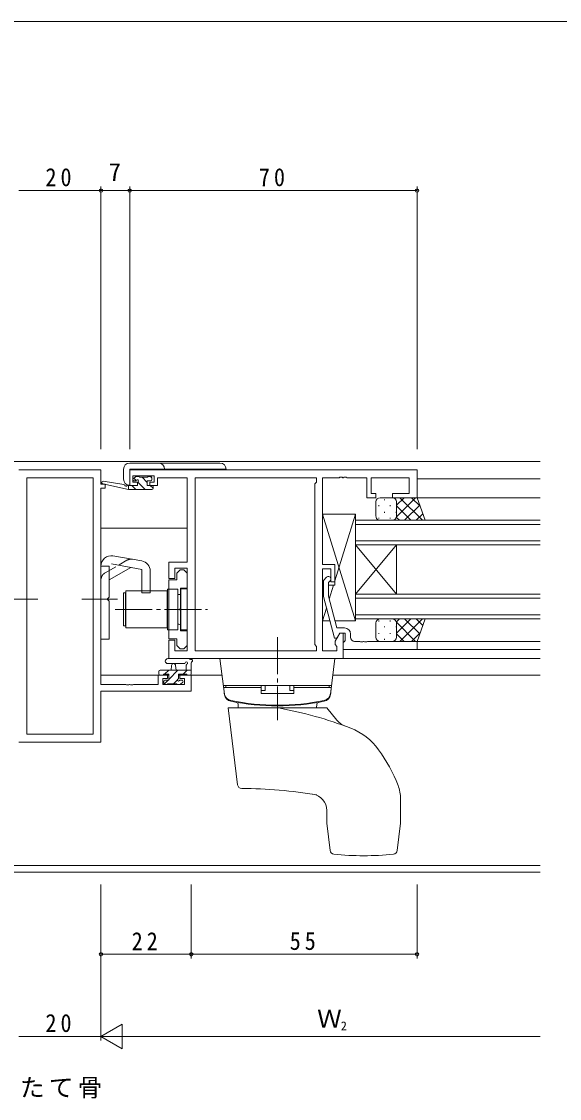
# Model space of a CAD drawing. Units: millimetres on the paper. Extents: x -420 to 373, y -297 to 267.
# Drawn here: x 59.1 to 190.1, y 2.1 to 264.4 of the extents above; entities that cross this region are included whole.
import ezdxf
from ezdxf.enums import TextEntityAlignment as Align

# ---------------------------------------------------------------- set-up
doc = ezdxf.new("R2010")
doc.units = ezdxf.units.MM
doc.linetypes.add('CHAIN2', pattern=[12, 9, -1, 1, -1])
doc.linetypes.add('DASHED3', pattern=[4, 3, -1])
for name, color, linetype, lineweight in [('0-1_YKK_ZWAK', 7, 'Continuous', 9), ('0-3_YKK_11', 7, 'Continuous', 9), ('0-4_YKK_12', 2, 'Continuous', 9), ('0-5_YKK_13', 4, 'Continuous', 9), ('0-7_YKK_D', 6, 'Continuous', 9)]:
    doc.layers.add(name, color=color, linetype=linetype, lineweight=lineweight)
doc.layers.add('0-2_USER1', color=3, linetype='Continuous')
doc.styles.add('ＭＳ ゴシック', font='')
doc.styles.get('ＭＳ ゴシック').set_extended_font_data('MS Gothic')

msp = doc.modelspace()

# ---------------------------------------------------------------- linework, layer by layer
at = {"layer": '0-1_YKK_ZWAK'}
msp.add_line((352.3, 264.4), (-417.7, 264.4), dxfattribs=at)
at = {"layer": '0-3_YKK_11'}
for p, q in [((58.405, 155.232), (78.405, 155.232)), ((78.405, 155.232), (78.405, 151.732)), ((85.405, 151.432), (85.405, 155.232)), ((85.405, 155.232), (155.405, 155.232)), ((155.405, 155.232), (155.405, 148.432)), ((60.335, 153.302), (60.335, 90.862)), ((76.475, 153.302), (60.335, 153.302)), ((76.475, 90.862), (76.475, 153.302)), ((76.475, 90.862), (76.475, 153.302)), ((86.205, 153.732), (86.205, 152.232)), ((91.405, 153.732), (86.205, 153.732)), ((86.205, 152.232), (87.305, 152.232)), ((87.305, 152.232), (87.305, 151.432)), ((90.305, 152.232), (91.405, 152.232)), ((90.305, 151.432), (90.305, 152.232)), ((91.405, 152.232), (91.405, 153.732)), ((92.205, 153.302), (92.205, 152.502)), ((99.405, 153.302), (92.205, 153.302)), ((92.205, 152.502), (92.205, 151.432)), ((99.405, 132.732), (99.405, 153.302)), ((101.335, 153.302), (130.905, 153.302)), ((101.335, 111.162), (101.335, 153.302)), ((101.335, 111.162), (101.335, 153.302)), ((130.905, 152.232), (130.475, 151.802)), ((130.905, 153.302), (130.905, 152.232)), ((132.405, 153.302), (132.405, 132.132)), ((136.447, 153.302), (132.405, 153.302)), ((136.63, 153.422), (136.447, 153.302)), ((137.18, 153.422), (136.63, 153.422)), ((137.363, 153.302), (137.18, 153.422)), ((137.447, 153.302), (137.363, 153.302)), ((137.63, 153.422), (137.447, 153.302)), ((138.18, 153.422), (137.63, 153.422)), ((138.363, 153.302), (138.18, 153.422)), ((143.205, 153.302), (138.363, 153.302)), ((143.205, 148.432), (143.205, 153.302)), ((144.205, 153.302), (144.205, 149.432)), ((153.475, 153.302), (144.205, 153.302)), ((153.475, 149.432), (153.475, 153.302)), ((78.405, 151.732), (79.405, 151.732)), ((79.405, 150.732), (78.405, 150.732)), ((78.405, 150.732), (78.405, 102.962)), ((79.405, 151.732), (79.405, 150.732)), ((87.305, 151.432), (85.405, 151.432)), ((92.205, 151.432), (90.305, 151.432)), ((130.475, 151.802), (130.475, 112.662)), ((145.405, 148.432), (143.205, 148.432)), ((144.205, 149.432), (145.405, 149.432)), ((145.405, 149.432), (145.405, 148.432)), ((149.405, 149.432), (153.475, 149.432)), ((149.405, 148.432), (149.405, 149.432)), ((155.405, 148.432), (149.405, 148.432)), ((94.905, 132.732), (99.405, 132.732)), ((94.905, 128.732), (94.905, 132.732)), ((96.405, 131.232), (96.405, 128.732)), ((99.405, 131.232), (96.405, 131.232)), ((99.405, 111.162), (99.405, 131.232)), ((132.405, 132.132), (135.405, 132.132)), ((135.405, 132.132), (135.405, 127.932)), ((96.405, 128.732), (94.905, 128.732)), ((97.705, 130.832), (96.905, 130.032)), ((96.905, 130.032), (96.905, 128.407)), ((98.605, 130.832), (97.705, 130.832)), ((99.405, 130.032), (98.605, 130.832)), ((99.405, 126.432), (99.405, 130.032)), ((132.405, 131.132), (132.405, 111.162)), ((134.405, 131.132), (132.405, 131.132)), ((133.381, 129.056), (132.605, 128.28)), ((134.405, 127.932), (134.405, 131.132)), ((96.905, 128.407), (94.905, 128.407)), ((94.905, 128.407), (94.905, 114.057)), ((97.805, 126.432), (99.405, 126.432)), ((97.805, 121.691), (97.805, 126.432)), ((132.605, 128.28), (132.605, 124.335)), ((133.805, 127.783), (134.229, 128.207)), ((133.805, 124.493), (133.805, 127.783)), ((135.405, 127.932), (134.405, 127.932)), ((132.605, 124.335), (135.312, 114.232)), ((135.885, 116.732), (133.805, 124.493)), ((97.685, 121.507), (97.805, 121.691)), ((97.685, 120.957), (97.685, 121.507)), ((97.805, 120.774), (97.685, 120.957)), ((97.805, 116.032), (97.805, 120.774)), ((99.405, 116.032), (97.805, 116.032)), ((99.405, 112.432), (99.405, 116.032)), ((135.475, 113.474), (136.605, 115.432)), ((137.705, 116.732), (135.885, 116.732)), ((135.912, 114.232), (136.605, 115.432)), ((136.605, 115.432), (137.905, 115.432)), ((136.605, 115.432), (137.405, 115.432)), ((137.405, 115.432), (137.405, 109.232)), ((137.905, 115.432), (137.905, 113.632)), ((94.905, 114.057), (96.905, 114.057)), ((94.905, 113.732), (96.405, 113.732)), ((94.905, 109.232), (94.905, 113.732)), ((96.405, 113.732), (96.405, 111.162)), ((96.905, 114.057), (96.905, 112.432)), ((135.312, 114.232), (135.912, 114.232)), ((135.475, 112.662), (135.475, 113.474)), ((137.705, 113.432), (137.405, 113.132)), ((137.405, 113.132), (137.405, 111.432)), ((137.905, 113.632), (137.705, 113.432)), ((139.205, 114.432), (139.205, 115.232)), ((141.447, 113.432), (140.205, 113.432)), ((141.63, 113.312), (141.447, 113.432)), ((142.18, 113.312), (141.63, 113.312)), ((142.363, 113.432), (142.18, 113.312)), ((142.447, 113.432), (142.363, 113.432)), ((142.63, 113.312), (142.447, 113.432)), ((143.18, 113.312), (142.63, 113.312)), ((143.363, 113.432), (143.18, 113.312)), ((155.405, 113.432), (143.363, 113.432)), ((155.405, 111.432), (155.405, 113.432)), ((96.405, 111.162), (99.405, 111.162)), ((96.905, 112.432), (97.705, 111.632)), ((97.705, 111.632), (98.605, 111.632)), ((98.605, 111.632), (99.405, 112.432)), ((130.905, 111.162), (101.335, 111.162)), ((130.475, 112.662), (130.905, 112.232)), ((130.905, 112.232), (130.905, 111.162)), ((132.405, 111.162), (135.905, 111.162)), ((135.905, 112.232), (135.475, 112.662)), ((135.905, 111.162), (135.905, 112.232)), ((137.405, 111.432), (155.405, 111.432)), ((137.405, 109.232), (94.905, 109.232)), ((92.305, 105.232), (94.605, 105.232)), ((92.305, 102.962), (92.305, 105.232)), ((94.605, 105.232), (94.605, 104.432)), ((97.605, 105.232), (100.405, 105.232)), ((97.605, 104.432), (97.605, 105.232)), ((100.405, 105.232), (100.405, 101.332)), ((78.405, 102.962), (84.447, 102.962)), ((84.447, 102.962), (84.63, 102.842)), ((84.63, 102.842), (85.18, 102.842)), ((85.18, 102.842), (85.363, 102.962)), ((85.363, 102.962), (85.447, 102.962)), ((85.447, 102.962), (85.63, 102.842)), ((85.63, 102.842), (86.18, 102.842)), ((86.18, 102.842), (86.363, 102.962)), ((86.363, 102.962), (92.305, 102.962)), ((93.505, 104.432), (93.505, 102.962)), ((94.605, 104.432), (93.505, 104.432)), ((93.505, 102.962), (98.775, 102.962)), ((98.775, 104.432), (97.605, 104.432)), ((98.775, 102.962), (98.775, 104.432)), ((78.405, 101.332), (78.405, 88.932)), ((100.405, 101.332), (78.405, 101.332)), ((60.335, 90.862), (76.475, 90.862)), ((78.405, 88.932), (58.405, 88.932))]:
    msp.add_line(p, q, dxfattribs=at)
for centre, radius, start, end in [((133.805, 128.632), 0.6, 314.99998, 135), ((137.705, 115.232), 1.5, 0, 89.99998), ((140.205, 114.432), 1, 180, 269.99998)]:
    msp.add_arc(centre, radius, start, end, dxfattribs=at)
at = {"layer": '0-4_YKK_12'}
for p, q in [((25.283, 157.232), (111.527, 157.232)), ((111.527, 157.232), (185.405, 157.232)), ((101.335, 153.032), (101.335, 111.462)), ((101.335, 153.032), (101.335, 111.462)), ((155.405, 153.032), (185.405, 153.032)), ((78.905, 151.732), (78.905, 151.824)), ((154.905, 148.432), (185.405, 148.432)), ((140.405, 142.932), (140.405, 136.932)), ((185.405, 142.932), (140.405, 142.932)), ((140.405, 141.932), (185.405, 141.932)), ((99.405, 141.032), (78.405, 141.032)), ((185.405, 137.932), (140.405, 137.932)), ((140.405, 136.932), (150.405, 124.932)), ((140.405, 124.932), (150.405, 136.932)), ((140.405, 124.932), (140.405, 136.932)), ((140.405, 136.932), (185.405, 136.932)), ((150.405, 124.932), (150.405, 136.932)), ((140.405, 124.932), (140.405, 118.932)), ((185.405, 124.932), (140.405, 124.932)), ((140.405, 123.932), (185.405, 123.932)), ((185.405, 119.932), (140.405, 119.932)), ((140.405, 118.932), (185.405, 118.932)), ((155.405, 113.432), (185.405, 113.432)), ((155.105, 111.432), (185.405, 111.432)), ((101.335, 109.232), (185.405, 109.232)), ((94.905, 105.232), (78.405, 105.232)), ((107.898, 105.232), (97.305, 105.232)), ((185.405, 105.232), (134.916, 105.232)), ((78.905, 101.331), (78.905, 101.332)), ((-48.595, 58.862), (185.405, 58.862)), ((-48.595, 57.232), (185.405, 57.232))]:
    msp.add_line(p, q, dxfattribs=at)
at = {"layer": '0-5_YKK_13'}
for p, q in [((83.903, 155.352), (83.903, 152.952)), ((83.903, 155.352), (83.903, 152.952)), ((107.403, 156.852), (85.403, 156.852)), ((107.403, 156.852), (85.403, 156.852)), ((85.403, 155.352), (108.903, 155.352)), ((85.403, 151.452), (85.403, 155.352)), ((85.403, 155.352), (108.903, 155.352)), ((85.403, 151.452), (85.403, 155.352)), ((83.992, 151.612), (78.953, 152.428)), ((83.992, 151.612), (78.953, 152.428)), ((86.791, 153.544), (86.291, 153.044)), ((86.791, 153.544), (86.291, 153.044)), ((87.023, 152.592), (86.431, 153.184)), ((86.503, 152.532), (86.842, 152.532)), ((86.503, 152.532), (86.842, 152.532)), ((87.603, 153.632), (87.003, 153.632)), ((87.603, 153.632), (87.003, 153.632)), ((89.183, 150.432), (87.364, 152.251)), ((89.803, 153.432), (87.803, 153.432)), ((89.803, 153.432), (87.803, 153.432)), ((89.703, 152.157), (88.428, 153.432)), ((89.703, 152.532), (90.503, 152.532)), ((89.703, 151.432), (89.703, 152.532)), ((89.703, 152.532), (90.503, 152.532)), ((89.703, 151.432), (89.703, 152.532)), ((90.503, 153.632), (90.003, 153.632)), ((90.503, 153.632), (90.003, 153.632)), ((90.803, 153.302), (90.473, 153.632)), ((90.803, 152.832), (90.803, 153.332)), ((90.803, 152.832), (90.803, 153.332)), ((85.105, 150.432), (78.839, 151.839)), ((85.105, 150.432), (78.839, 151.839)), ((85.105, 151.432), (85.018, 151.446)), ((85.105, 151.432), (85.018, 151.446)), ((85.105, 150.432), (85.105, 151.432)), ((87.303, 151.432), (85.105, 151.432)), ((85.105, 150.432), (85.105, 151.432)), ((87.303, 151.432), (85.105, 151.432)), ((90.803, 150.432), (85.105, 150.432)), ((90.803, 150.432), (85.105, 150.432)), ((86.938, 150.432), (85.938, 151.432)), ((87.303, 152.071), (87.303, 151.432)), ((87.303, 152.071), (87.303, 151.432)), ((90.803, 151.432), (89.703, 151.432)), ((90.803, 151.432), (89.703, 151.432)), ((91.103, 150.757), (90.428, 151.432)), ((91.103, 150.732), (91.103, 151.132)), ((91.103, 150.732), (91.103, 151.132)), ((145.405, 143.93), (145.405, 147.432)), ((146.405, 148.432), (149.405, 148.432)), ((147.485, 148.012), (147.485, 147.812)), ((155.405, 148.432), (149.405, 148.432)), ((150.315, 147.846), (150.315, 147.812)), ((152.236, 148.432), (150.405, 146.601)), ((155.064, 148.432), (150.405, 143.773)), ((150.405, 147.432), (150.405, 143.932)), ((156.753, 142.932), (151.253, 148.432)), ((156.141, 146.372), (154.081, 148.432)), ((157.369, 142.932), (155.405, 148.432)), ((140.405, 118.432), (132.405, 144.432)), ((132.405, 144.432), (132.405, 132.132)), ((140.405, 144.432), (132.405, 144.432)), ((140.405, 144.432), (135.405, 128.182)), ((140.405, 118.432), (140.405, 144.432)), ((146.07, 146.597), (146.07, 146.397)), ((147.485, 144.982), (147.485, 144.782)), ((148.9, 146.597), (148.9, 146.397)), ((150.315, 144.982), (150.315, 144.782)), ((153.924, 142.932), (150.405, 146.451)), ((156.06, 146.599), (152.392, 142.932)), ((156.804, 144.515), (155.221, 142.932)), ((140.405, 119.032), (140.405, 143.031)), ((146.07, 143.567), (146.07, 143.367)), ((149.405, 142.932), (146.405, 142.932)), ((148.9, 143.567), (148.9, 143.367)), ((149.405, 142.932), (157.369, 142.932)), ((151.096, 142.932), (150.405, 143.622)), ((88.339, 133.024), (81.339, 134.258)), ((78.405, 113.981), (78.405, 131.796)), ((80.405, 131.732), (78.405, 131.732)), ((80.405, 131.796), (80.405, 124.232)), ((80.405, 128.392), (85.712, 131.456)), ((88.405, 130.982), (80.992, 132.289)), ((132.405, 132.132), (135.405, 132.132)), ((135.405, 132.132), (135.405, 127.132)), ((88.405, 130.982), (88.405, 125.232)), ((90.405, 130.562), (90.405, 125.232)), ((94.605, 126.182), (97.105, 126.182)), ((94.605, 116.282), (94.605, 126.182)), ((97.105, 126.182), (97.105, 116.282)), ((97.905, 126.232), (97.905, 116.232)), ((97.905, 126.232), (99.405, 126.232)), ((99.405, 126.232), (99.405, 116.232)), ((132.405, 127.132), (132.405, 118.432)), ((132.605, 127.132), (132.405, 127.132)), ((132.605, 127.132), (132.405, 127.132)), ((135.405, 127.132), (133.805, 127.132)), ((135.082, 127.132), (134.021, 123.685)), ((80.005, 123.832), (80.405, 124.232)), ((80.005, 123.832), (80.005, 123.632)), ((80.005, 123.632), (80.405, 123.232)), ((84.405, 125.232), (83.905, 125.232)), ((83.905, 117.232), (83.905, 125.232)), ((84.405, 117.232), (84.405, 125.232)), ((84.505, 125.731), (84.505, 116.732)), ((84.505, 125.731), (94.505, 125.731)), ((90.405, 125.232), (88.405, 125.232)), ((94.505, 125.731), (94.505, 116.732)), ((94.505, 124.232), (94.605, 124.232)), ((94.605, 118.232), (94.605, 124.232)), ((97.105, 124.832), (97.405, 124.832)), ((97.105, 117.632), (97.105, 124.832)), ((80.405, 123.232), (80.405, 113.981)), ((133.357, 121.527), (132.405, 118.432)), ((94.505, 118.232), (94.605, 118.232)), ((132.405, 118.432), (134.187, 118.432)), ((135.429, 118.432), (140.405, 118.432)), ((146.07, 118.296), (146.07, 118.497)), ((149.405, 118.932), (146.405, 118.931)), ((148.9, 118.297), (148.9, 118.497)), ((149.405, 118.932), (157.369, 118.932)), ((151.096, 118.932), (150.405, 118.241)), ((153.924, 118.932), (150.405, 115.412)), ((155.064, 113.432), (150.405, 118.09)), ((156.753, 118.932), (151.253, 113.432)), ((156.06, 115.264), (152.392, 118.932)), ((156.804, 117.348), (155.221, 118.932)), ((157.369, 118.932), (155.405, 113.432)), ((83.905, 117.232), (84.405, 117.232)), ((94.505, 116.732), (84.505, 116.732)), ((97.105, 116.282), (94.605, 116.282)), ((97.105, 117.632), (97.405, 117.632)), ((99.405, 116.232), (97.905, 116.232)), ((145.405, 117.933), (145.405, 114.432)), ((146.07, 115.266), (146.07, 115.467)), ((147.485, 116.882), (147.485, 117.082)), ((148.9, 115.266), (148.9, 115.467)), ((150.315, 116.882), (150.315, 117.082)), ((150.405, 114.432), (150.405, 117.932)), ((156.141, 115.491), (154.081, 113.432)), ((80.405, 113.981), (78.405, 113.981)), ((146.405, 113.432), (149.405, 113.432)), ((147.485, 113.852), (147.485, 114.051)), ((155.405, 113.432), (149.405, 113.432)), ((150.315, 114.017), (150.315, 114.052)), ((152.236, 113.432), (150.405, 115.262)), ((94.677, 109.232), (99.839, 109.232)), ((94.677, 108.032), (98.638, 108.029)), ((95.505, 106.432), (95.607, 107.576)), ((96.705, 106.432), (96.603, 107.576)), ((99.205, 107.612), (99.205, 106.432)), ((100.405, 105.532), (100.405, 108.212)), ((108.47, 100.573), (107.407, 109.232)), ((92.505, 106.132), (92.505, 105.532)), ((100.405, 106.432), (92.805, 106.432)), ((92.805, 105.232), (93.405, 105.232)), ((93.605, 105.432), (94.905, 105.432)), ((93.913, 105.432), (94.913, 106.432)), ((94.905, 104.179), (97.158, 106.432)), ((94.905, 105.432), (94.905, 104.031)), ((97.305, 105.432), (99.305, 105.432)), ((97.305, 104.493), (97.305, 105.432)), ((98.403, 105.432), (99.403, 106.432)), ((99.505, 105.232), (100.105, 105.232)), ((93.705, 103.732), (93.705, 103.232)), ((93.771, 103.044), (94.758, 104.031)), ((94.905, 104.031), (94.005, 104.031)), ((94.005, 102.932), (94.505, 102.932)), ((94.705, 103.132), (96.805, 103.132)), ((96.103, 103.132), (97.062, 104.091)), ((97.005, 102.932), (97.605, 102.932)), ((98.105, 104.031), (97.766, 104.031)), ((97.817, 103.019), (98.317, 103.519)), ((134.609, 102.732), (108.205, 102.732)), ((108.807, 102.732), (108.807, 102.232)), ((108.807, 102.732), (117.407, 102.732)), ((117.407, 100.732), (117.407, 102.732)), ((118.407, 102.732), (118.407, 101.464)), ((124.407, 102.732), (124.407, 101.464)), ((134.007, 102.732), (125.407, 102.732)), ((125.407, 100.732), (125.407, 102.732)), ((134.007, 102.732), (134.007, 102.232)), ((108.307, 102.232), (108.431, 100.815)), ((108.307, 102.232), (117.407, 102.232)), ((117.407, 101.464), (118.407, 101.464)), ((125.407, 100.732), (117.407, 100.732)), ((125.407, 101.464), (124.407, 101.464)), ((134.507, 102.232), (125.407, 102.232)), ((134.507, 102.232), (134.383, 100.815)), ((133.407, 97.232), (109.407, 97.232)), ((111.706, 78.506), (109.407, 97.232)), ((111.872, 97.232), (111.857, 98.113)), ((130.942, 97.232), (130.957, 98.113)), ((135.906, 94.253), (133.407, 97.232)), ((151.407, 69.293), (151.407, 75.078)), ((133.407, 69.293), (133.407, 72.273)), ((134.234, 62.498), (133.415, 69.171)), ((151.4, 69.171), (150.58, 62.498))]:
    msp.add_line(p, q, dxfattribs=at)
at = {"layer": '0-5_YKK_13', "linetype": 'DASHED3'}
for p, q in [((79.405, 130.124), (84.712, 133.188)), ((84.405, 124.232), (84.505, 124.232)), ((84.405, 118.232), (84.505, 118.232))]:
    msp.add_line(p, q, dxfattribs=at)
at = {"layer": '0-5_YKK_13', "linetype": 'CHAIN2'}
for p, q in [((54.405, 123.732), (63.035, 123.732)), ((82.405, 123.732), (73.775, 123.732)), ((81.905, 121.232), (104.335, 121.232)), ((121.407, 114.432), (121.407, 94.232))]:
    msp.add_line(p, q, dxfattribs=at)
at = {"layer": '0-5_YKK_13'}
msp.add_lwpolyline([(134.344, 100.573), (135.407, 109.232), (107.407, 109.232)], dxfattribs=at)
for centre, radius, start, end in [((85.403, 155.352), 1.5, 90, 180), ((85.403, 155.352), 1.5, 90, 180), ((92.403, 155.352), 1.5, 0, 90), ((92.403, 155.352), 1.5, 0, 90), ((107.403, 155.352), 1.5, 0, 90), ((107.403, 155.352), 1.5, 0, 90), ((78.905, 152.132), 0.3, 80.80246, 257.34137), ((78.905, 152.132), 0.3, 80.80246, 257.34137), ((85.403, 152.952), 1.5, 180, 270), ((85.403, 152.952), 1.5, 180, 270), ((86.503, 152.832), 0.3, 135, 270), ((86.503, 152.832), 0.3, 135, 270), ((87.003, 153.332), 0.3, 90, 135), ((87.003, 153.332), 0.3, 90, 135), ((86.842, 152.832), 0.3, 270, 326.94426), ((86.842, 152.832), 0.3, 270, 326.94426), ((87.303, 152.532), 0.25, 303.05573, 146.94426), ((87.303, 152.532), 0.25, 303.05573, 146.94426), ((87.603, 152.071), 0.3, 123.05573, 180), ((87.603, 152.071), 0.3, 123.05573, 180), ((87.603, 153.432), 0.2, 0, 90), ((87.603, 153.432), 0.2, 0, 90), ((90.003, 153.432), 0.2, 90, 180), ((90.003, 153.432), 0.2, 90, 180), ((90.503, 153.332), 0.3, 0, 90), ((90.503, 153.332), 0.3, 0, 90), ((90.503, 152.832), 0.3, 270, 0), ((90.503, 152.832), 0.3, 270, 0), ((83.944, 151.316), 0.3, 20.80246, 80.80246), ((83.944, 151.316), 0.3, 20.80246, 80.80246), ((84.505, 151.529), 0.3, 200.80246, 320.80246), ((84.505, 151.529), 0.3, 200.80246, 320.80246), ((84.97, 151.15), 0.3, 80.80246, 140.80246), ((84.97, 151.15), 0.3, 80.80246, 140.80246), ((90.803, 151.132), 0.3, 0, 90), ((90.803, 151.132), 0.3, 0, 90), ((90.803, 150.732), 0.3, 270, 0), ((90.803, 150.732), 0.3, 270, 0), ((146.405, 147.432), 1, 89.99989, 179.99989), ((149.405, 147.432), 1, 359.99989, 89.99989), ((146.405, 143.932), 1, 179.99989, 269.99989), ((149.405, 143.932), 1, 269.99989, 359.99989), ((80.905, 131.796), 2.5, 80, 180), ((87.905, 130.562), 2.5, 0, 80), ((97.405, 125.332), 0.5, 270, 0), ((146.405, 117.932), 1, 90.00023, 180.00023), ((149.405, 117.932), 1, 0.00023, 90.00023), ((97.405, 117.131), 0.5, 0, 90), ((146.405, 114.432), 1, 180.00023, 270.00023), ((149.405, 114.432), 1, 270.00023, 0.00023), ((94.678, 108.632), 0.6, 89.95976, 269.95976), ((96.105, 107.532), 0.5, 5.09206, 174.90793), ((98.638, 108.329), 0.3, 269.95976, 340.81024), ((99.205, 108.132), 0.3, 300, 160.81024), ((99.505, 107.612), 0.3, 119.99998, 180), ((99.839, 108.932), 0.3, 40.52878, 90), ((100.295, 109.321), 0.3, 220.52878, 280.52878), ((100.405, 108.732), 0.3, 300, 100.52878), ((100.705, 108.212), 0.3, 119.99998, 180), ((92.805, 106.132), 0.3, 90, 180), ((92.805, 105.532), 0.3, 180, 270), ((93.405, 105.432), 0.2, 270, 0), ((99.505, 105.432), 0.2, 180, 270), ((100.105, 105.532), 0.3, 270, 0), ((94.005, 103.732), 0.3, 90, 180), ((94.005, 103.232), 0.3, 180, 270), ((94.505, 103.132), 0.2, 270, 0), ((97.005, 103.132), 0.2, 180, 270), ((97.305, 104.031), 0.25, 123.05573, 326.94426), ((97.005, 104.493), 0.3, 303.05573, 0), ((97.766, 103.732), 0.3, 90, 146.94426), ((97.605, 103.232), 0.3, 270, 314.99998), ((98.105, 103.732), 0.3, 314.99998, 90), ((110.423, 100.989), 2, 185, 258.64775), ((110.433, 100.995), 2, 187, 258.65825), ((110.455, 100.817), 2, 187, 258.68115), ((132.359, 100.817), 2, 281.31883, 353), ((132.381, 100.995), 2, 281.34174, 353), ((132.391, 100.989), 2, 281.35223, 355), ((121.407, 155.698), 57.8, 258.64775, 281.35223), ((121.407, 155.705), 57.8, 258.65883, 281.34174), ((121.407, 155.532), 57.8, 258.68115, 281.31883), ((111.357, 98.104), 0.5, 1, 80.0733), ((104.707, 2.732), 96.004, 68.89944, 79.84413), ((131.457, 98.104), 0.5, 99.92668, 179), ((139.737, 97.467), 5, 220, 249.70749), ((133.869, 78.304), 15, 35.67719, 68.89944), ((113.561, 63.724), 40, 21.485, 35.67719), ((112.699, 78.627), 1, 187, 269.52957), ((111.705, -42.368), 120, 80.76089, 89.52957), ((129.407, 72.273), 4, 0, 81.22234), ((142.407, 75.078), 9, 0, 21.485), ((134.407, 69.293), 1, 180, 187), ((150.407, 69.293), 1, 353, 0), ((135.226, 62.62), 1, 187, 263.80104), ((142.407, 128.732), 67.5, 263.80104, 276.19894), ((149.588, 62.62), 1, 276.19894, 353)]:
    msp.add_arc(centre, radius, start, end, dxfattribs=at)
at = {"layer": '0-5_YKK_13', "linetype": 'DASHED3'}
for centre, start, end in [((85.712, 131.456), 80, 119.99998), ((80.405, 128.392), 119.99998, 180)]:
    msp.add_arc(centre, 2, start, end, dxfattribs=at)
at = {"layer": '0-7_YKK_D'}
for p, q in [((58.405, 223.232), (78.405, 223.232)), ((78.405, 160.232), (78.405, 224.232)), ((78.405, 160.232), (78.405, 224.232)), ((78.405, 223.232), (85.405, 223.232)), ((85.405, 160.232), (85.405, 224.232)), ((85.405, 160.232), (85.405, 224.232)), ((85.405, 223.232), (155.405, 223.232)), ((155.405, 160.232), (155.405, 224.232)), ((78.405, 54.232), (78.405, 36.232)), ((78.405, 54.232), (78.405, 16.232)), ((78.405, 54.232), (78.405, 16.232)), ((100.405, 54.232), (100.405, 36.232)), ((100.405, 54.232), (100.405, 36.232)), ((155.405, 54.232), (155.405, 36.232)), ((100.405, 37.232), (78.405, 37.232)), ((100.405, 37.232), (155.405, 37.232)), ((78.405, 17.232), (83.601, 20.232)), ((83.601, 14.232), (83.601, 20.232)), ((58.405, 17.232), (78.405, 17.232)), ((78.405, 17.232), (88.797, 17.232)), ((78.405, 17.232), (83.601, 14.232)), ((84.405, 17.232), (185.405, 17.232))]:
    msp.add_line(p, q, dxfattribs=at)
for centre in [(78.405, 223.232), (78.405, 223.232), (85.405, 223.232), (85.405, 223.232), (155.405, 223.232), (78.405, 37.232), (100.405, 37.232), (100.405, 37.232), (155.405, 37.232)]:
    msp.add_circle(centre, 0.425, dxfattribs=at)

# ---------------------------------------------------------------- texts
at = {"layer": '0-2_USER1', "insert": (58.681, 2.123), "char_height": 4.399, "attachment_point": 7, "style": 'ＭＳ ゴシック'}
msp.add_mtext('\\T1.17;たて骨', dxfattribs=at)
at = {"layer": '0-7_YKK_D', "color": 3, "style": 'ＭＳ ゴシック'}
for s, p in [('7', (80.305, 224.232)), ('Ｗ', (131.065, 18.032))]:
    msp.add_text(s, height=4.399, dxfattribs=at).set_placement(p, align=Align.BOTTOM_LEFT)
at = {"layer": '0-7_YKK_D', "color": 7, "style": 'ＭＳ ゴシック'}
msp.add_text('2', height=2.199, dxfattribs=at).set_placement((136.825, 18.032), align=Align.BOTTOM_LEFT)
at = {"layer": '0-7_YKK_D', "color": 3, "char_height": 4.399, "attachment_point": 7, "style": 'ＭＳ ゴシック'}
for s, insert in [('\\T1.36;\\W0.9;20', (64.885, 224.232)), ('\\T1.36;\\W0.9;70', (116.885, 224.232)), ('\\T1.36;\\W0.9;22', (85.885, 38.232)), ('\\T1.36;\\W0.9;55', (124.385, 38.232)), ('\\T1.36;\\W0.9;20', (64.885, 18.232))]:
    msp.add_mtext(s, dxfattribs=dict(at, insert=insert))

doc.saveas('drawing.dxf')
